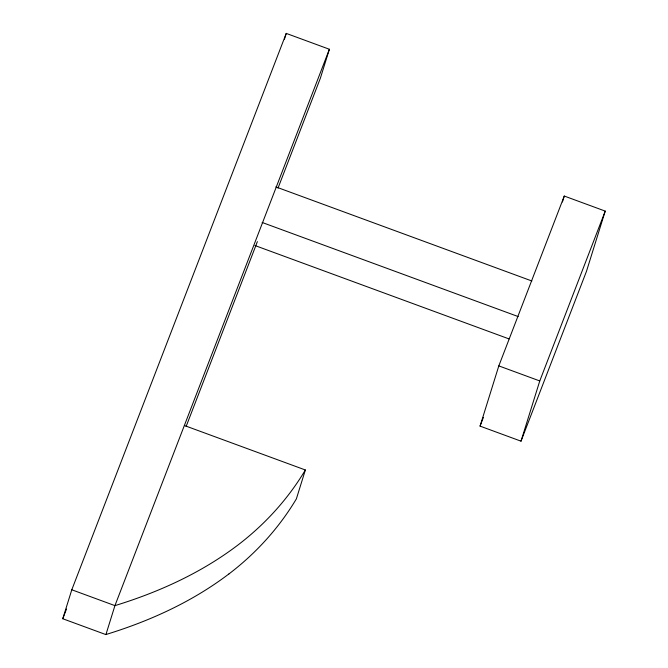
<?xml version="1.0" encoding="UTF-8"?>
<svg xmlns="http://www.w3.org/2000/svg" width="668" height="668" viewBox="0 0 668 668"><rect width="100%" height="100%" fill="white"/><g stroke="black" fill="none" stroke-linecap="round" stroke-linejoin="round"><path stroke-width="1" d="M329.382 49.257L114.929 605.634L105.911 634.6L62.767 618.743L71.793 589.777L286.246 33.4L329.382 49.257L320.364 78.223L277.997 188.142M284.443 39.195L286.246 33.4M184.36 425.499L305.368 469.98L296.375 498.871A327.687 286.046 17.3 0 1 228.957 573.929M480.058 426.117L498.812 365.889L564.276 196.05L605.233 211.105L586.471 271.333L521.007 441.172L480.058 426.117L483.423 417.383M562.431 201.978L564.276 196.05M521.007 441.172L539.769 380.944L605.233 211.105M62.767 618.743L66.516 609.016M186.138 426.443L257.372 241.632M228.94 573.912C192.284 601.751 149.791 621.081 105.928 634.525M275.842 186.89L531.878 280.994M262.132 222.461L518.168 316.565M254.951 245.523L509.033 338.91M498.812 365.889L539.769 380.944M71.793 589.777L114.929 605.634C158.784 592.19 201.285 572.86 237.942 545.021A327.687 286.046 17.3 0 0 305.376 469.98"/></g></svg>
